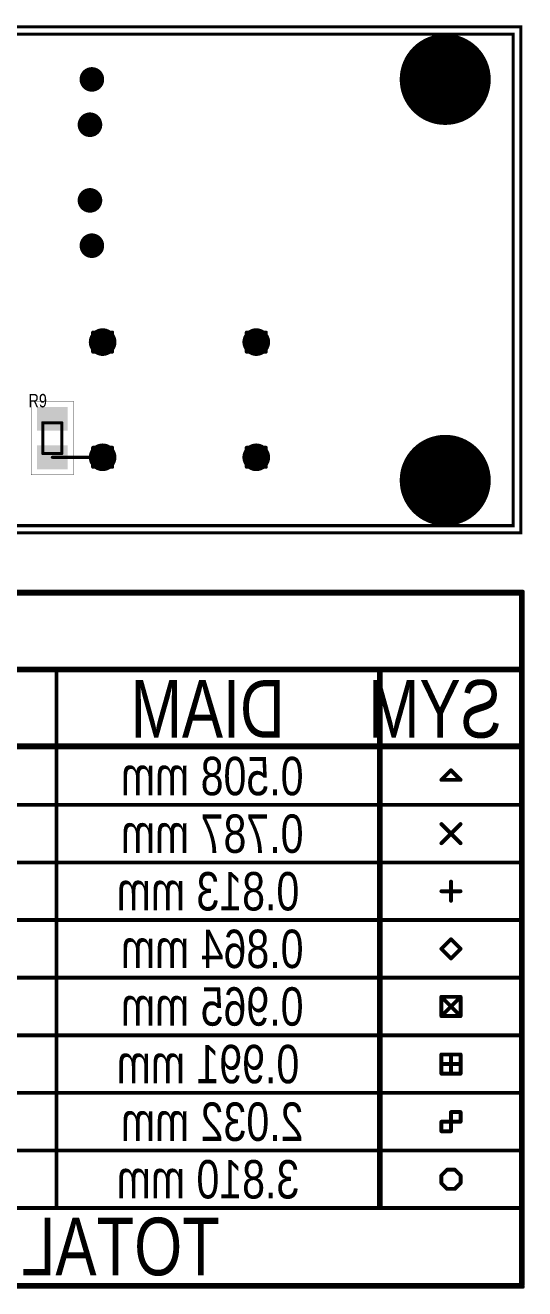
# Model space of a CAD drawing. Extents: x 0 to 12.4, y -1.9 to 1.3.
# Drawn here: x 11.071 to 12.371, y -1.948 to 1.342 of the extents above; entities that cross this region are included whole.
import ezdxf

# ---------------------------------------------------------------- set-up
doc = ezdxf.new("R2010")
doc.units = 0

msp = doc.modelspace()

# ---------------------------------------------------------------- linework, layer by layer
at = {"const_width": 0.008}
msp.add_lwpolyline([(12.361, 0.02), (0, 0.02), (0, 1.338), (12.361, 1.338), (12.361, 0.02)], close=True, dxfattribs=at)
at = {"const_width": 0.004}
for points in [[(12.359, 1.338, 1), (12.363, 1.338, 1)], [(12.359, 0.02, 1), (12.363, 0.02, 1)], [(12.359, 0.02, 1), (12.363, 0.02, 1)]]:
    msp.add_lwpolyline(points, format="xyb", close=True, dxfattribs=at)
at = {"layer": 'BOT'}
for points, const_width in [([(12.341, 1.319), (0.02, 1.319), (0.02, 0.039), (12.341, 0.039), (12.341, 1.319)], 0.008), ([(11.086, 0.171), (11.086, 0.363), (11.196, 0.363), (11.196, 0.171), (11.086, 0.171)], 0.001)]:
    msp.add_lwpolyline(points, close=True, dxfattribs=dict(at, const_width=const_width))
for points, const_width in [([(12.105, 1.201, 1), (12.223, 1.201, 1)], 0.118), ([(12.339, 1.319, 1), (12.343, 1.319, 1)], 0.004), ([(12.339, 1.319, 1), (12.343, 1.319, 1)], 0.004), ([(11.229, 1.201, 1), (11.259, 1.201, 1)], 0.031), ([(11.224, 1.083, 1), (11.254, 1.083, 1)], 0.031), ([(11.224, 0.886, 1), (11.254, 0.886, 1)], 0.031), ([(11.229, 0.768, 1), (11.259, 0.768, 1)], 0.031), ([(11.255, 0.517, 1), (11.289, 0.517, 1)], 0.035), ([(11.655, 0.517, 1), (11.689, 0.517, 1)], 0.035), ([(11.0858, 0.363, 1), (11.0863, 0.363, 1)], 0.0005), ([(11.1958, 0.363, 1), (11.1962, 0.363, 1)], 0.0005), ([(12.105, 0.157, 1), (12.223, 0.157, 1)], 0.118), ([(11.255, 0.217, 1), (11.289, 0.217, 1)], 0.035), ([(11.655, 0.217, 1), (11.689, 0.217, 1)], 0.035), ([(11.139, 0.217, 1), (11.143, 0.217, 1)], 0.004), ([(11.27, 0.217, 1), (11.274, 0.217, 1)], 0.004), ([(11.0858, 0.171, 1), (11.0863, 0.171, 1)], 0.0005), ([(11.0858, 0.171, 1), (11.0863, 0.171, 1)], 0.0005), ([(11.1958, 0.171, 1), (11.1962, 0.171, 1)], 0.0005), ([(12.339, 0.039, 1), (12.343, 0.039, 1)], 0.004)]:
    msp.add_lwpolyline(points, format="xyb", close=True, dxfattribs=dict(at, const_width=const_width))
at = {"layer": 'BOT', "const_width": 0.008}
msp.add_lwpolyline([(11.272, 0.217), (11.141, 0.217)], dxfattribs=at)
at = {"layer": 'BOT'}
for points in [[(11.102, 0.287), (11.18, 0.287), (11.102, 0.347), (11.18, 0.347)], [(11.102, 0.187), (11.18, 0.187), (11.102, 0.247), (11.18, 0.247)]]:
    msp.add_solid(points, dxfattribs=at)
at = {"layer": 'DRD', "const_width": 0.01}
for points in [[(11.244, 1.176), (11.244, 1.226)], [(12.154, 1.226), (12.139, 1.211)], [(12.174, 1.226), (12.154, 1.226)], [(12.189, 1.211), (12.174, 1.226)], [(11.269, 1.201), (11.219, 1.201)], [(12.139, 1.211), (12.139, 1.191)], [(12.139, 1.191), (12.154, 1.176)], [(12.174, 1.176), (12.189, 1.191)], [(12.189, 1.191), (12.189, 1.211)], [(12.154, 1.176), (12.174, 1.176)], [(11.264, 1.083), (11.214, 1.083)], [(11.239, 1.058), (11.239, 1.108)], [(11.264, 0.886), (11.214, 0.886)], [(11.239, 0.861), (11.239, 0.911)], [(11.244, 0.743), (11.244, 0.793)], [(11.269, 0.768), (11.219, 0.768)], [(11.247, 0.542), (11.247, 0.492)], [(11.297, 0.542), (11.247, 0.542)], [(11.272, 0.492), (11.272, 0.542)], [(11.297, 0.492), (11.297, 0.542)], [(11.647, 0.542), (11.647, 0.492)], [(11.697, 0.542), (11.647, 0.542)], [(11.672, 0.492), (11.672, 0.542)], [(11.697, 0.492), (11.697, 0.542)], [(11.297, 0.517), (11.247, 0.517)], [(11.247, 0.492), (11.297, 0.492)], [(11.697, 0.517), (11.647, 0.517)], [(11.647, 0.492), (11.697, 0.492)], [(11.247, 0.242), (11.247, 0.192)], [(11.297, 0.242), (11.247, 0.242)], [(11.272, 0.192), (11.272, 0.242)], [(11.297, 0.192), (11.297, 0.242)], [(11.647, 0.242), (11.647, 0.192)], [(11.697, 0.242), (11.647, 0.242)], [(11.672, 0.192), (11.672, 0.242)], [(11.697, 0.192), (11.697, 0.242)], [(11.297, 0.217), (11.247, 0.217)], [(11.697, 0.217), (11.647, 0.217)], [(11.247, 0.192), (11.297, 0.192)], [(11.647, 0.192), (11.697, 0.192)], [(12.154, 0.182), (12.139, 0.167)], [(12.139, 0.167), (12.139, 0.147)], [(12.174, 0.182), (12.154, 0.182)], [(12.189, 0.167), (12.174, 0.182)], [(12.189, 0.147), (12.189, 0.167)], [(12.139, 0.147), (12.154, 0.132)], [(12.154, 0.132), (12.174, 0.132)], [(12.174, 0.132), (12.189, 0.147)], [(12.366, -0.133), (8.631, -0.133)], [(12.361, -0.138), (8.636, -0.138)], [(12.361, -0.138), (12.361, -1.938)], [(12.366, -0.138), (12.366, -1.938)], [(12.361, -0.333), (8.636, -0.333)], [(12.361, -0.338), (8.636, -0.338)], [(11.152, -0.338), (11.152, -1.738)], [(11.991, -0.338), (11.991, -1.738)], [(11.996, -0.338), (11.996, -1.738)], [(12.361, -0.533), (8.636, -0.533)], [(12.361, -0.538), (8.636, -0.538)], [(12.179, -0.598), (12.154, -0.623)], [(12.154, -0.623), (12.204, -0.623)], [(12.204, -0.623), (12.179, -0.598)], [(12.361, -0.688), (8.636, -0.688)], [(12.204, -0.738), (12.154, -0.788)], [(12.204, -0.788), (12.154, -0.738)], [(12.361, -0.838), (8.636, -0.838)], [(12.179, -0.938), (12.179, -0.888)], [(12.204, -0.913), (12.154, -0.913)], [(12.361, -0.988), (8.636, -0.988)], [(12.179, -1.038), (12.154, -1.063)], [(12.204, -1.063), (12.179, -1.038)], [(12.154, -1.063), (12.179, -1.088)], [(12.179, -1.088), (12.204, -1.063)], [(12.361, -1.138), (8.636, -1.138)], [(12.204, -1.188), (12.154, -1.238)], [(12.204, -1.238), (12.154, -1.188)], [(12.154, -1.188), (12.154, -1.238)], [(12.204, -1.188), (12.154, -1.188)], [(12.204, -1.238), (12.204, -1.188)], [(12.154, -1.238), (12.204, -1.238)], [(12.361, -1.288), (8.636, -1.288)], [(12.154, -1.338), (12.154, -1.388)], [(12.204, -1.338), (12.154, -1.338)], [(12.179, -1.388), (12.179, -1.338)], [(12.204, -1.388), (12.204, -1.338)], [(12.204, -1.363), (12.154, -1.363)], [(12.154, -1.388), (12.204, -1.388)], [(12.361, -1.438), (8.636, -1.438)], [(12.154, -1.513), (12.204, -1.513)], [(12.154, -1.538), (12.154, -1.513)], [(12.179, -1.488), (12.179, -1.538)], [(12.204, -1.488), (12.179, -1.488)], [(12.204, -1.513), (12.204, -1.488)], [(12.179, -1.538), (12.154, -1.538)], [(12.361, -1.588), (8.636, -1.588)], [(12.169, -1.638), (12.154, -1.653)], [(12.189, -1.638), (12.169, -1.638)], [(12.204, -1.653), (12.189, -1.638)], [(12.154, -1.653), (12.154, -1.673)], [(12.154, -1.673), (12.169, -1.688)], [(12.189, -1.688), (12.204, -1.673)], [(12.204, -1.673), (12.204, -1.653)], [(12.169, -1.688), (12.189, -1.688)], [(12.361, -1.738), (8.636, -1.738)], [(12.366, -1.943), (8.631, -1.943)], [(12.361, -1.938), (8.636, -1.938)]]:
    msp.add_lwpolyline(points, dxfattribs=at)
at = {"layer": 'DRD', "const_width": 0.005}
for points in [[(11.2415, 1.226, 1), (11.2465, 1.226, 1)], [(12.1515, 1.226, 1), (12.1565, 1.226, 1)], [(12.1515, 1.226, 1), (12.1565, 1.226, 1)], [(12.1715, 1.226, 1), (12.1765, 1.226, 1)], [(12.1715, 1.226, 1), (12.1765, 1.226, 1)], [(11.2165, 1.201, 1), (11.2215, 1.201, 1)], [(11.2665, 1.201, 1), (11.2715, 1.201, 1)], [(12.1365, 1.211, 1), (12.1415, 1.211, 1)], [(12.1365, 1.211, 1), (12.1415, 1.211, 1)], [(12.1365, 1.191, 1), (12.1415, 1.191, 1)], [(12.1365, 1.191, 1), (12.1415, 1.191, 1)], [(12.1865, 1.211, 1), (12.1915, 1.211, 1)], [(12.1865, 1.211, 1), (12.1915, 1.211, 1)], [(12.1865, 1.191, 1), (12.1915, 1.191, 1)], [(12.1865, 1.191, 1), (12.1915, 1.191, 1)], [(11.2415, 1.176, 1), (11.2465, 1.176, 1)], [(12.1515, 1.176, 1), (12.1565, 1.176, 1)], [(12.1515, 1.176, 1), (12.1565, 1.176, 1)], [(12.1715, 1.176, 1), (12.1765, 1.176, 1)], [(12.1715, 1.176, 1), (12.1765, 1.176, 1)], [(11.2115, 1.083, 1), (11.2165, 1.083, 1)], [(11.2365, 1.108, 1), (11.2415, 1.108, 1)], [(11.2615, 1.083, 1), (11.2665, 1.083, 1)], [(11.2365, 1.058, 1), (11.2415, 1.058, 1)], [(11.2115, 0.886, 1), (11.2165, 0.886, 1)], [(11.2365, 0.911, 1), (11.2415, 0.911, 1)], [(11.2615, 0.886, 1), (11.2665, 0.886, 1)], [(11.2365, 0.861, 1), (11.2415, 0.861, 1)], [(11.2415, 0.793, 1), (11.2465, 0.793, 1)], [(11.2165, 0.768, 1), (11.2215, 0.768, 1)], [(11.2665, 0.768, 1), (11.2715, 0.768, 1)], [(11.2415, 0.743, 1), (11.2465, 0.743, 1)], [(11.2445, 0.542, 1), (11.2495, 0.542, 1)], [(11.2445, 0.542, 1), (11.2495, 0.542, 1)], [(11.2695, 0.542, 1), (11.2745, 0.542, 1)], [(11.2945, 0.542, 1), (11.2995, 0.542, 1)], [(11.2945, 0.542, 1), (11.2995, 0.542, 1)], [(11.6445, 0.542, 1), (11.6495, 0.542, 1)], [(11.6445, 0.542, 1), (11.6495, 0.542, 1)], [(11.6695, 0.542, 1), (11.6745, 0.542, 1)], [(11.6945, 0.542, 1), (11.6995, 0.542, 1)], [(11.6945, 0.542, 1), (11.6995, 0.542, 1)], [(11.2445, 0.517, 1), (11.2495, 0.517, 1)], [(11.2445, 0.492, 1), (11.2495, 0.492, 1)], [(11.2445, 0.492, 1), (11.2495, 0.492, 1)], [(11.2695, 0.492, 1), (11.2745, 0.492, 1)], [(11.2945, 0.517, 1), (11.2995, 0.517, 1)], [(11.2945, 0.492, 1), (11.2995, 0.492, 1)], [(11.2945, 0.492, 1), (11.2995, 0.492, 1)], [(11.6445, 0.517, 1), (11.6495, 0.517, 1)], [(11.6445, 0.492, 1), (11.6495, 0.492, 1)], [(11.6445, 0.492, 1), (11.6495, 0.492, 1)], [(11.6695, 0.492, 1), (11.6745, 0.492, 1)], [(11.6945, 0.517, 1), (11.6995, 0.517, 1)], [(11.6945, 0.492, 1), (11.6995, 0.492, 1)], [(11.6945, 0.492, 1), (11.6995, 0.492, 1)], [(11.2445, 0.242, 1), (11.2495, 0.242, 1)], [(11.2445, 0.242, 1), (11.2495, 0.242, 1)], [(11.2695, 0.242, 1), (11.2745, 0.242, 1)], [(11.2945, 0.242, 1), (11.2995, 0.242, 1)], [(11.2945, 0.242, 1), (11.2995, 0.242, 1)], [(11.6445, 0.242, 1), (11.6495, 0.242, 1)], [(11.6445, 0.242, 1), (11.6495, 0.242, 1)], [(11.6695, 0.242, 1), (11.6745, 0.242, 1)], [(11.6945, 0.242, 1), (11.6995, 0.242, 1)], [(11.6945, 0.242, 1), (11.6995, 0.242, 1)], [(11.2445, 0.217, 1), (11.2495, 0.217, 1)], [(11.2945, 0.217, 1), (11.2995, 0.217, 1)], [(11.6445, 0.217, 1), (11.6495, 0.217, 1)], [(11.6945, 0.217, 1), (11.6995, 0.217, 1)], [(11.2445, 0.192, 1), (11.2495, 0.192, 1)], [(11.2445, 0.192, 1), (11.2495, 0.192, 1)], [(11.2695, 0.192, 1), (11.2745, 0.192, 1)], [(11.2945, 0.192, 1), (11.2995, 0.192, 1)], [(11.2945, 0.192, 1), (11.2995, 0.192, 1)], [(11.6445, 0.192, 1), (11.6495, 0.192, 1)], [(11.6445, 0.192, 1), (11.6495, 0.192, 1)], [(11.6695, 0.192, 1), (11.6745, 0.192, 1)], [(11.6945, 0.192, 1), (11.6995, 0.192, 1)], [(11.6945, 0.192, 1), (11.6995, 0.192, 1)], [(12.1365, 0.167, 1), (12.1415, 0.167, 1)], [(12.1365, 0.167, 1), (12.1415, 0.167, 1)], [(12.1515, 0.182, 1), (12.1565, 0.182, 1)], [(12.1515, 0.182, 1), (12.1565, 0.182, 1)], [(12.1715, 0.182, 1), (12.1765, 0.182, 1)], [(12.1715, 0.182, 1), (12.1765, 0.182, 1)], [(12.1865, 0.167, 1), (12.1915, 0.167, 1)], [(12.1865, 0.167, 1), (12.1915, 0.167, 1)], [(12.1365, 0.147, 1), (12.1415, 0.147, 1)], [(12.1365, 0.147, 1), (12.1415, 0.147, 1)], [(12.1515, 0.132, 1), (12.1565, 0.132, 1)], [(12.1515, 0.132, 1), (12.1565, 0.132, 1)], [(12.1715, 0.132, 1), (12.1765, 0.132, 1)], [(12.1715, 0.132, 1), (12.1765, 0.132, 1)], [(12.1865, 0.147, 1), (12.1915, 0.147, 1)], [(12.1865, 0.147, 1), (12.1915, 0.147, 1)], [(12.3635, -0.133, 1), (12.3685, -0.133, 1)], [(12.3585, -0.138, 1), (12.3635, -0.138, 1)], [(12.3585, -0.138, 1), (12.3635, -0.138, 1)], [(12.3635, -0.138, 1), (12.3685, -0.138, 1)], [(12.3585, -0.333, 1), (12.3635, -0.333, 1)], [(11.1495, -0.338, 1), (11.1545, -0.338, 1)], [(11.9885, -0.338, 1), (11.9935, -0.338, 1)], [(11.9935, -0.338, 1), (11.9985, -0.338, 1)], [(12.3585, -0.338, 1), (12.3635, -0.338, 1)], [(12.3585, -0.533, 1), (12.3635, -0.533, 1)], [(12.3585, -0.538, 1), (12.3635, -0.538, 1)], [(12.1515, -0.623, 1), (12.1565, -0.623, 1)], [(12.1515, -0.623, 1), (12.1565, -0.623, 1)], [(12.1765, -0.598, 1), (12.1815, -0.598, 1)], [(12.1765, -0.598, 1), (12.1815, -0.598, 1)], [(12.2015, -0.623, 1), (12.2065, -0.623, 1)], [(12.2015, -0.623, 1), (12.2065, -0.623, 1)], [(12.3585, -0.688, 1), (12.3635, -0.688, 1)], [(12.1515, -0.738, 1), (12.1565, -0.738, 1)], [(12.2015, -0.738, 1), (12.2065, -0.738, 1)], [(12.1515, -0.788, 1), (12.1565, -0.788, 1)], [(12.2015, -0.788, 1), (12.2065, -0.788, 1)], [(12.3585, -0.838, 1), (12.3635, -0.838, 1)], [(12.1765, -0.888, 1), (12.1815, -0.888, 1)], [(12.1515, -0.913, 1), (12.1565, -0.913, 1)], [(12.2015, -0.913, 1), (12.2065, -0.913, 1)], [(12.1765, -0.938, 1), (12.1815, -0.938, 1)], [(12.3585, -0.988, 1), (12.3635, -0.988, 1)], [(12.1765, -1.038, 1), (12.1815, -1.038, 1)], [(12.1765, -1.038, 1), (12.1815, -1.038, 1)], [(12.1515, -1.063, 1), (12.1565, -1.063, 1)], [(12.1515, -1.063, 1), (12.1565, -1.063, 1)], [(12.1765, -1.088, 1), (12.1815, -1.088, 1)], [(12.1765, -1.088, 1), (12.1815, -1.088, 1)], [(12.2015, -1.063, 1), (12.2065, -1.063, 1)], [(12.2015, -1.063, 1), (12.2065, -1.063, 1)], [(12.3585, -1.138, 1), (12.3635, -1.138, 1)], [(12.1515, -1.188, 1), (12.1565, -1.188, 1)], [(12.1515, -1.188, 1), (12.1565, -1.188, 1)], [(12.1515, -1.188, 1), (12.1565, -1.188, 1)], [(12.2015, -1.188, 1), (12.2065, -1.188, 1)], [(12.2015, -1.188, 1), (12.2065, -1.188, 1)], [(12.2015, -1.188, 1), (12.2065, -1.188, 1)], [(12.1515, -1.238, 1), (12.1565, -1.238, 1)], [(12.1515, -1.238, 1), (12.1565, -1.238, 1)], [(12.1515, -1.238, 1), (12.1565, -1.238, 1)], [(12.2015, -1.238, 1), (12.2065, -1.238, 1)], [(12.2015, -1.238, 1), (12.2065, -1.238, 1)], [(12.2015, -1.238, 1), (12.2065, -1.238, 1)], [(12.3585, -1.288, 1), (12.3635, -1.288, 1)], [(12.1515, -1.338, 1), (12.1565, -1.338, 1)], [(12.1515, -1.338, 1), (12.1565, -1.338, 1)], [(12.1765, -1.338, 1), (12.1815, -1.338, 1)], [(12.2015, -1.338, 1), (12.2065, -1.338, 1)], [(12.2015, -1.338, 1), (12.2065, -1.338, 1)], [(12.1515, -1.363, 1), (12.1565, -1.363, 1)], [(12.2015, -1.363, 1), (12.2065, -1.363, 1)], [(12.1515, -1.388, 1), (12.1565, -1.388, 1)], [(12.1515, -1.388, 1), (12.1565, -1.388, 1)], [(12.1765, -1.388, 1), (12.1815, -1.388, 1)], [(12.2015, -1.388, 1), (12.2065, -1.388, 1)], [(12.2015, -1.388, 1), (12.2065, -1.388, 1)], [(12.3585, -1.438, 1), (12.3635, -1.438, 1)], [(12.1515, -1.513, 1), (12.1565, -1.513, 1)], [(12.1515, -1.513, 1), (12.1565, -1.513, 1)], [(12.1765, -1.488, 1), (12.1815, -1.488, 1)], [(12.1765, -1.488, 1), (12.1815, -1.488, 1)], [(12.2015, -1.488, 1), (12.2065, -1.488, 1)], [(12.2015, -1.488, 1), (12.2065, -1.488, 1)], [(12.2015, -1.513, 1), (12.2065, -1.513, 1)], [(12.2015, -1.513, 1), (12.2065, -1.513, 1)], [(12.1515, -1.538, 1), (12.1565, -1.538, 1)], [(12.1515, -1.538, 1), (12.1565, -1.538, 1)], [(12.1765, -1.538, 1), (12.1815, -1.538, 1)], [(12.1765, -1.538, 1), (12.1815, -1.538, 1)], [(12.3585, -1.588, 1), (12.3635, -1.588, 1)], [(12.1665, -1.638, 1), (12.1715, -1.638, 1)], [(12.1665, -1.638, 1), (12.1715, -1.638, 1)], [(12.1865, -1.638, 1), (12.1915, -1.638, 1)], [(12.1865, -1.638, 1), (12.1915, -1.638, 1)], [(12.1515, -1.653, 1), (12.1565, -1.653, 1)], [(12.1515, -1.653, 1), (12.1565, -1.653, 1)], [(12.1515, -1.673, 1), (12.1565, -1.673, 1)], [(12.1515, -1.673, 1), (12.1565, -1.673, 1)], [(12.2015, -1.653, 1), (12.2065, -1.653, 1)], [(12.2015, -1.653, 1), (12.2065, -1.653, 1)], [(12.2015, -1.673, 1), (12.2065, -1.673, 1)], [(12.2015, -1.673, 1), (12.2065, -1.673, 1)], [(12.1665, -1.688, 1), (12.1715, -1.688, 1)], [(12.1665, -1.688, 1), (12.1715, -1.688, 1)], [(12.1865, -1.688, 1), (12.1915, -1.688, 1)], [(12.1865, -1.688, 1), (12.1915, -1.688, 1)], [(11.1495, -1.738, 1), (11.1545, -1.738, 1)], [(11.9885, -1.738, 1), (11.9935, -1.738, 1)], [(11.9935, -1.738, 1), (11.9985, -1.738, 1)], [(12.3585, -1.738, 1), (12.3635, -1.738, 1)], [(12.3585, -1.938, 1), (12.3635, -1.938, 1)], [(12.3585, -1.938, 1), (12.3635, -1.938, 1)], [(12.3635, -1.938, 1), (12.3685, -1.938, 1)], [(12.3635, -1.943, 1), (12.3685, -1.943, 1)]]:
    msp.add_lwpolyline(points, format="xyb", close=True, dxfattribs=at)
at = {"layer": 'DRL'}
for points, const_width in [([(12.127, 1.201, 1), (12.201, 1.201, 1)], 0.075), ([(11.236, 1.201, 1), (11.252, 1.201, 1)], 0.016), ([(11.231, 1.083, 1), (11.247, 1.083, 1)], 0.016), ([(11.231, 0.886, 1), (11.247, 0.886, 1)], 0.016), ([(11.236, 0.768, 1), (11.252, 0.768, 1)], 0.016), ([(11.263, 0.517, 1), (11.281, 0.517, 1)], 0.019), ([(11.663, 0.517, 1), (11.681, 0.517, 1)], 0.019), ([(11.263, 0.217, 1), (11.281, 0.217, 1)], 0.019), ([(11.663, 0.217, 1), (11.681, 0.217, 1)], 0.019), ([(12.127, 0.157, 1), (12.201, 0.157, 1)], 0.075)]:
    msp.add_lwpolyline(points, format="xyb", close=True, dxfattribs=dict(at, const_width=const_width))
at = {"layer": 'SMB'}
for points, const_width in [([(12.105, 1.201, 1), (12.223, 1.201, 1)], 0.119), ([(11.228, 1.201, 1), (11.26, 1.201, 1)], 0.032), ([(11.223, 1.083, 1), (11.255, 1.083, 1)], 0.032), ([(11.223, 0.886, 1), (11.255, 0.886, 1)], 0.032), ([(11.228, 0.768, 1), (11.26, 0.768, 1)], 0.032), ([(11.254, 0.517, 1), (11.29, 0.517, 1)], 0.036), ([(11.654, 0.517, 1), (11.69, 0.517, 1)], 0.036), ([(12.105, 0.157, 1), (12.223, 0.157, 1)], 0.119), ([(11.254, 0.217, 1), (11.29, 0.217, 1)], 0.036), ([(11.654, 0.217, 1), (11.69, 0.217, 1)], 0.036)]:
    msp.add_lwpolyline(points, format="xyb", close=True, dxfattribs=dict(at, const_width=const_width))
for points in [[(11.101, 0.286), (11.181, 0.286), (11.101, 0.348), (11.181, 0.348)], [(11.101, 0.186), (11.181, 0.186), (11.101, 0.248), (11.181, 0.248)]]:
    msp.add_solid(points, dxfattribs=at)
at = {"layer": 'SPB'}
for points in [[(11.102, 0.287), (11.18, 0.287), (11.102, 0.347), (11.18, 0.347)], [(11.102, 0.187), (11.18, 0.187), (11.102, 0.247), (11.18, 0.247)]]:
    msp.add_solid(points, dxfattribs=at)
at = {"layer": 'SSB', "const_width": 0.008}
for points in [[(11.116, 0.307), (11.166, 0.307)], [(11.116, 0.227), (11.116, 0.307)], [(11.166, 0.227), (11.166, 0.307)], [(11.116, 0.227), (11.166, 0.227)]]:
    msp.add_lwpolyline(points, dxfattribs=at)
at = {"layer": 'SSB', "const_width": 0.004}
for points in [[(11.114, 0.307, 1), (11.118, 0.307, 1)], [(11.114, 0.307, 1), (11.118, 0.307, 1)], [(11.164, 0.307, 1), (11.168, 0.307, 1)], [(11.164, 0.307, 1), (11.168, 0.307, 1)], [(11.114, 0.227, 1), (11.118, 0.227, 1)], [(11.114, 0.227, 1), (11.118, 0.227, 1)], [(11.164, 0.227, 1), (11.168, 0.227, 1)], [(11.164, 0.227, 1), (11.168, 0.227, 1)]]:
    msp.add_lwpolyline(points, format="xyb", close=True, dxfattribs=at)

# ---------------------------------------------------------------- texts
at = {"layer": 'DRD', "text_generation_flag": 2, "width": 0.8}
for s, height, p in [('SYM', 0.15, (12.311, -0.513)), ('DIAM', 0.15, (11.746, -0.513)), ('0.508 mm', 0.1, (11.795, -0.663)), ('0.787 mm', 0.1, (11.795, -0.813)), ('0.813 mm', 0.1, (11.784, -0.963)), ('0.864 mm', 0.1, (11.795, -1.113)), ('0.965 mm', 0.1, (11.795, -1.263)), ('0.991 mm', 0.1, (11.784, -1.413)), ('2.032 mm', 0.1, (11.795, -1.563)), ('3.810 mm', 0.1, (11.784, -1.713)), ('TOTAL', 0.15, (11.577, -1.913))]:
    msp.add_text(s, height=height, dxfattribs=at).set_placement(p)
at = {"layer": 'SSB', "width": 0.8}
msp.add_text('R9', height=0.035, dxfattribs=at).set_placement((11.079, 0.347))

doc.saveas('drawing.dxf')
